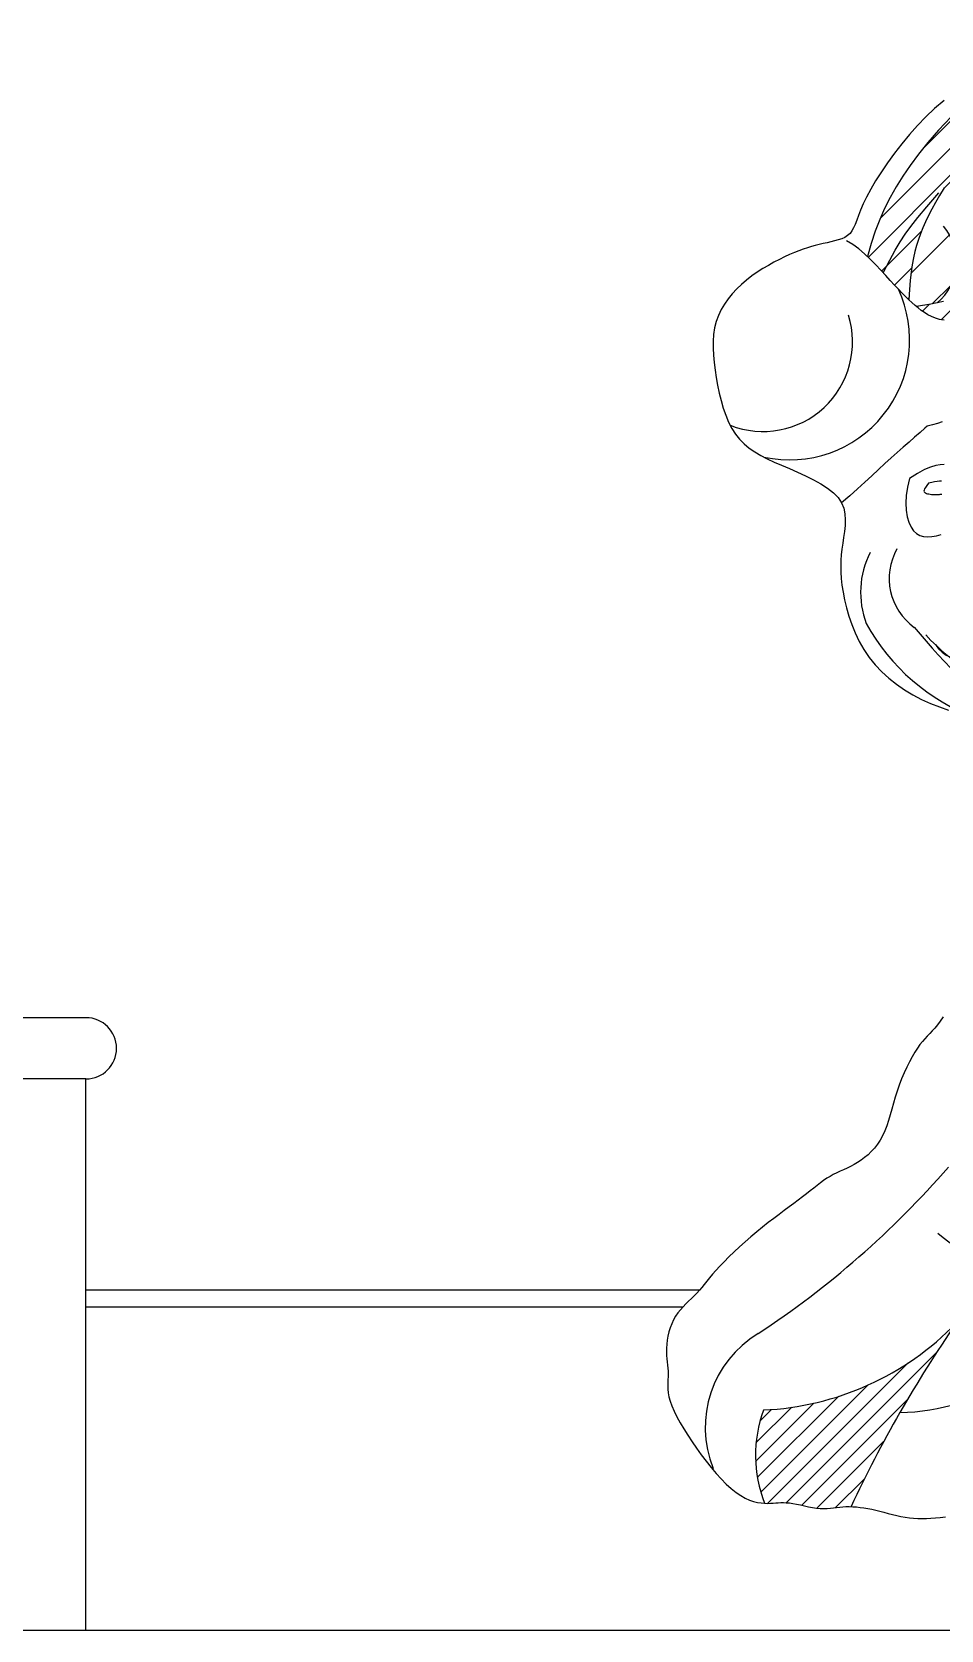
# Model space of a CAD drawing. Extents: x 792 to 6122, y 5790 to 9808.
# Drawn here: x 2462.6 to 2730, y 6798.6 to 7268.4 of the extents above; entities that cross this region are included whole.
import ezdxf

# ---------------------------------------------------------------- set-up
doc = ezdxf.new("R2010")
doc.units = 0
doc.header["$MEASUREMENT"] = 0
doc.linetypes.add('DASHED2', pattern=[0.375, 0.25, -0.125])
for name, color, linetype in [('2', 2, 'CONTINUOUS'), ('3', 3, 'CONTINUOUS'), ('4', 4, 'CONTINUOUS'), ('7', 7, 'CONTINUOUS'), ('BH', 3, 'CONTINUOUS'), ('TEXT', 3, 'CONTINUOUS')]:
    doc.layers.add(name, color=color, linetype=linetype)

# ---------------------------------------------------------------- blocks, each defined once
blk = doc.blocks.new('玩具5')
at = {"layer": '3'}
h = blk.add_hatch(dxfattribs=at)
h.set_pattern_fill('ANSI31', color=256, scale=80, style=0)
h.set_pattern_definition([(45, (-2050.161, -7918.069), (-7.071068, 7.071068), [])])
h.paths.add_polyline_path([(126.58, 401.96, -0.267923), (128.52, 410.03, 0.327581), (135.98, 425.07), (133.61, 422.08), (131.54, 419.35), (129.74, 416.84), (128.16, 414.53), (126.77, 412.37), (125.51, 410.34), (124.38, 408.43), (123.38, 406.61), (122.48, 404.86), (121.68, 403.18), (120.96, 401.54), (120.33, 399.93), (119.76, 398.32), (119.26, 396.71), (118.81, 395.05), (118.41, 393.31), (118.06, 391.44), (117.76, 389.41), (117.51, 387.18), (117.3, 384.71), (117.13, 381.96), (117.99, 381.17), (118.84, 380.42), (119.26, 380.07), (123.19, 380.72), (124.9, 381.11, 0.417036)])
for points in [[(126.61, 381.51), (123.19, 380.72), (119.26, 380.07)], [(148.74, 449.06), (142.56, 444.19), (137.22, 439.7), (132.6, 435.55), (128.64, 431.7), (125.24, 428.11), (122.31, 424.74), (119.77, 421.55), (117.53, 418.5), (115.51, 415.55), (113.69, 412.64), (112.04, 409.75), (110.56, 406.8), (109.22, 403.78), (108.01, 400.61), (106.9, 397.27), (105.89, 393.69)], [(126.77, 412.37), (125.51, 410.34), (124.38, 408.43), (123.38, 406.61), (122.48, 404.86), (121.68, 403.18), (120.96, 401.54), (120.33, 399.93), (119.76, 398.32), (119.26, 396.71), (118.81, 395.05), (118.41, 393.31), (118.06, 391.44), (117.76, 389.41), (117.51, 387.18), (117.3, 384.71), (117.13, 381.96)]]:
    blk.add_lwpolyline(points, dxfattribs=at)
for centre, radius, start, end in [((115.42, 392.37), 14.71, 310.1253, 40.6768), ((74.05, 157.67), 77.99, 272.5645, 315.9288), ((111.74, 67.48), 36.33, 160.2593, 201.1585)]:
    blk.add_arc(centre, radius, start, end, dxfattribs=at)
at = {"layer": '7'}
for points in [[(126.8, 436.17), (124.18, 433.96), (121.78, 431.7), (119.52, 429.37), (117.33, 426.92), (115.23, 424.38), (113.24, 421.81), (111.38, 419.24), (109.67, 416.73), (108.12, 414.3), (106.78, 412.01), (105.64, 409.91), (104.73, 408.02), (104.01, 406.34), (103.43, 404.86), (102.96, 403.57), (102.53, 402.44), (102.12, 401.48), (101.67, 400.66), (101.14, 399.97), (100.49, 399.4), (99.73, 398.93), (98.87, 398.54), (97.94, 398.22), (96.95, 397.95), (95.92, 397.7), (94.87, 397.48), (93.81, 397.25), (92.75, 397), (91.69, 396.73), (90.62, 396.43), (89.53, 396.09), (88.4, 395.7), (87.22, 395.26), (85.99, 394.77), (84.7, 394.22), (83.33, 393.59), (81.89, 392.9), (80.42, 392.14), (78.91, 391.31), (77.4, 390.42), (75.89, 389.45), (74.41, 388.42), (72.97, 387.31), (71.59, 386.14), (70.28, 384.9), (69.05, 383.59), (67.93, 382.21), (66.92, 380.77), (66.03, 379.25), (65.29, 377.67), (64.7, 376.01), (64.27, 374.29), (63.99, 372.51), (63.85, 370.67), (63.83, 368.77), (63.92, 366.82), (64.11, 364.83), (64.37, 362.8), (64.7, 360.74), (65.08, 358.65), (65.51, 356.56), (66.02, 354.49), (66.61, 352.46), (67.28, 350.51), (68.05, 348.66), (68.93, 346.94), (69.93, 345.36), (71.06, 343.96), (72.31, 342.7), (73.69, 341.57), (75.19, 340.54), (76.83, 339.58), (78.59, 338.67), (80.48, 337.78), (82.5, 336.89), (84.63, 335.97), (86.83, 335.02), (89.03, 334.02), (91.18, 332.97), (93.2, 331.86), (95.03, 330.68), (96.62, 329.43), (97.89, 328.1), (98.81, 326.69), (99.41, 325.2), (99.74, 323.66), (99.85, 322.07), (99.8, 320.47), (99.63, 318.85), (99.39, 317.24), (99.15, 315.65), (98.93, 314.1), (98.77, 312.56), (98.66, 311.02), (98.61, 309.44), (98.64, 307.81), (98.75, 306.11), (98.95, 304.3), (99.25, 302.37), (99.66, 300.3), (100.19, 298.12), (100.84, 295.86), (101.63, 293.55), (102.57, 291.24), (103.67, 288.95), (104.93, 286.72), (106.37, 284.58), (107.99, 282.57), (109.78, 280.68), (111.73, 278.92), (113.8, 277.29), (115.98, 275.79), (118.27, 274.42), (120.63, 273.18), (123.05, 272.08), (125.5, 271.1), (127.98, 270.23)], [(126.47, 186.81), (125.69, 185.63), (124.93, 184.6), (124.21, 183.7), (123.51, 182.92), (122.84, 182.2), (122.18, 181.51), (121.52, 180.82), (120.86, 180.07), (120.19, 179.24), (119.5, 178.28), (118.78, 177.17), (118.05, 175.91), (117.31, 174.52), (116.58, 173.04), (115.87, 171.48), (115.19, 169.86), (114.55, 168.21), (113.97, 166.54), (113.44, 164.88), (112.96, 163.24), (112.51, 161.63), (112.07, 160.07), (111.61, 158.55), (111.13, 157.09), (110.61, 155.71), (110.02, 154.4), (109.35, 153.19), (108.6, 152.07), (107.8, 151.04), (106.94, 150.09), (106.04, 149.22), (105.11, 148.44), (104.16, 147.73), (103.2, 147.1), (102.24, 146.54), (101.28, 146.04), (100.32, 145.59), (99.37, 145.15), (98.43, 144.73), (97.51, 144.3), (96.59, 143.85), (95.69, 143.35), (94.81, 142.81), (93.94, 142.21), (93.06, 141.56), (92.16, 140.87), (91.24, 140.14), (90.28, 139.37), (89.26, 138.56), (88.19, 137.73), (87.04, 136.86), (85.82, 135.96), (84.54, 135.02), (83.2, 134.04), (81.8, 133), (80.35, 131.91), (78.86, 130.76), (77.32, 129.54), (75.75, 128.25), (74.17, 126.9), (72.59, 125.52), (71.05, 124.14), (69.56, 122.76), (68.15, 121.41), (66.85, 120.11), (65.67, 118.88), (64.62, 117.74), (63.71, 116.69), (62.89, 115.7), (62.15, 114.79), (61.46, 113.92), (60.79, 113.11), (60.13, 112.33), (59.44, 111.58), (58.72, 110.85), (57.96, 110.12), (57.19, 109.39), (56.42, 108.64), (55.66, 107.87), (54.93, 107.05), (54.24, 106.19), (53.62, 105.26), (53.06, 104.27), (52.58, 103.21), (52.17, 102.12), (51.82, 101), (51.55, 99.87), (51.35, 98.74), (51.22, 97.64), (51.15, 96.58), (51.14, 95.57), (51.18, 94.61), (51.26, 93.7), (51.36, 92.82), (51.46, 91.97), (51.55, 91.15), (51.61, 90.36), (51.64, 89.57), (51.62, 88.8), (51.56, 88.02), (51.51, 87.21), (51.48, 86.35), (51.5, 85.44), (51.6, 84.45), (51.8, 83.37), (52.13, 82.17), (52.62, 80.85), (53.25, 79.42), (54.01, 77.89), (54.89, 76.28), (55.87, 74.6), (56.95, 72.88), (58.11, 71.12), (59.34, 69.35), (60.63, 67.57), (61.96, 65.83), (63.31, 64.13), (64.69, 62.51), (66.07, 60.99), (67.44, 59.6), (68.79, 58.37), (70.11, 57.31), (71.38, 56.44), (72.61, 55.76), (73.78, 55.24), (74.89, 54.86), (75.94, 54.61), (76.93, 54.45), (77.85, 54.37), (78.7, 54.35), (79.49, 54.36), (80.21, 54.4), (80.91, 54.46), (81.59, 54.51), (82.29, 54.54), (83.01, 54.55), (83.78, 54.53), (84.63, 54.45), (85.56, 54.3), (86.57, 54.12), (87.63, 53.9), (88.72, 53.67), (89.82, 53.44), (90.92, 53.24), (92, 53.07), (93.03, 52.97), (94, 52.93), (94.91, 52.95), (95.79, 53.01), (96.64, 53.1), (97.48, 53.21), (98.32, 53.31), (99.17, 53.4), (100.04, 53.46), (100.95, 53.47), (101.89, 53.44), (102.86, 53.37), (103.87, 53.26), (104.9, 53.11), (105.96, 52.93), (107.04, 52.72), (108.14, 52.47), (109.26, 52.2), (110.39, 51.91), (111.54, 51.62), (112.7, 51.32), (113.85, 51.05), (115.01, 50.79), (116.17, 50.57), (117.33, 50.4), (118.47, 50.28), (119.62, 50.21), (120.78, 50.19), (121.96, 50.21), (123.17, 50.28), (124.42, 50.39), (125.73, 50.53), (127.1, 50.7)], [(126.8, 376.38), (125.54, 376.61), (124.39, 376.93), (123.33, 377.36), (122.35, 377.86), (121.42, 378.43), (120.54, 379.05), (119.69, 379.72), (118.84, 380.42), (117.99, 381.17), (117.13, 381.96), (116.24, 382.83), (115.3, 383.77), (114.31, 384.81), (113.25, 385.94), (112.1, 387.19), (110.87, 388.55), (109.54, 390), (108.14, 391.49), (106.66, 392.97), (105.12, 394.41), (103.53, 395.76), (101.89, 396.97), (100.21, 398)], [(110.2, 389.28), (112, 392.74), (113.47, 395.48), (114.79, 397.75), (116.13, 399.81), (117.67, 401.91), (119.6, 404.3), (122.07, 407.25), (125.28, 411)], [(126.21, 348.7), (124.94, 348.25), (123.59, 347.87), (122.16, 347.58)], [(122.16, 347.58), (121.55, 347.01), (120.2, 345.8), (118.74, 344.53), (117.2, 343.21), (115.61, 341.84), (113.97, 340.4), (112.31, 338.9), (110.61, 337.34), (108.87, 335.71), (107.05, 334.03), (105.16, 332.28), (103.16, 330.48), (101.05, 328.61), (98.81, 326.69)], [(117.37, 333.32), (116.8, 330.93), (116.47, 328.67), (116.37, 326.56), (116.46, 324.63), (116.74, 322.89), (117.18, 321.37), (117.76, 320.08), (118.46, 319.06), (119.27, 318.3), (120.18, 317.8), (121.17, 317.52), (122.26, 317.43), (123.42, 317.5), (124.66, 317.71), (125.96, 318.01)], [(126.81, 337.11), (125.72, 337.05), (124.47, 336.83), (123.04, 336.4), (121.39, 335.7), (119.51, 334.69), (117.37, 333.32)], [(122.52, 331.99), (122.02, 331.37), (121.66, 330.86), (121.43, 330.45), (121.3, 330.11), (121.28, 329.85), (121.35, 329.65), (121.49, 329.49), (121.7, 329.36), (121.96, 329.25), (122.26, 329.16), (122.59, 329.08), (122.95, 329.02), (123.31, 328.98), (123.68, 328.95), (124.03, 328.93), (124.37, 328.92), (124.68, 328.93), (124.96, 328.94), (125.22, 328.96), (125.46, 328.98), (125.69, 329), (125.91, 329.01), (126.13, 329.02)], [(126.01, 332.61), (125.47, 332.58), (124.85, 332.52), (124.17, 332.4), (123.39, 332.23), (122.52, 331.99)]]:
    blk.add_lwpolyline(points, dxfattribs=at)
for centre, radius, start, end in [((128.14, 306.08), 16.35, 150.3511, 234.4347), ((127.71, 302.31), 23.7, 152.835, 200.9706), ((154.62, 320.62), 55.88, 208.6447, 249.7564), ((258.47, 408.41), 181.45, 219.5842, 232.1681), ((131.58, 292.54), 8.47, 211.7425, 1.6241), ((177.17, 342.88), 76.11, 223.2862, 271.914), ((-61.62, 310.39), 251, 303.2752, 319.0392), ((181.59, 196.57), 88.98, 230.5398, 250.3542), ((91.53, 75.01), 29.84, 121.1614, 201.9339), ((412.03, -91.55), 342.79, 145.3355, 154.9749)]:
    blk.add_arc(centre, radius, start, end, dxfattribs=at)
at = {"layer": 'BH'}
for centre, radius, start, end in [((84.74, 370.99), 32.63, 257.5539, 25.0434), ((77.47, 370.43), 24.35, 248.3598, 17.4995), ((113.51, 137.27), 58.24, 271.1682, 334.8706)]:
    blk.add_arc(centre, radius, start, end, dxfattribs=at)
blk = doc.blocks.new('狗01')
at = {"layer": 'BH'}
h = blk.add_hatch(dxfattribs=at)
h.set_pattern_fill('ANSI31', color=256, scale=30, style=0)
h.set_pattern_definition([(45, (7807.424, 10405.3742), (-2.6516504, 2.6516504), [])])
h.paths.add_polyline_path([(107.52, 294.61), (107.56, 296.67), (107.63, 298.48), (107.7, 300.03), (107.79, 301.32), (107.91, 302.37), (108.09, 303.2), (108.47, 304.18), (109.19, 304.73), (109.82, 305), (110.63, 305.2), (111.62, 305.36), (112.8, 305.48), (114.12, 305.59), (115.59, 305.7), (117.16, 305.81), (118.83, 305.95), (120.58, 306.13), (122.38, 306.36), (124.21, 306.66), (126.07, 307.01), (127.96, 307.4), (129.87, 307.83), (131.8, 308.29), (133.74, 308.77), (135.7, 309.25), (137.66, 309.74), (139.62, 310.21), (141.62, 310.68), (143.66, 311.15), (145.76, 311.62), (147.96, 312.1), (150.26, 312.59), (152.7, 313.1), (155.28, 313.63), (158.07, 314.18), (161.28, 314.73), (165.12, 315.26), (169.85, 315.72), (175.69, 316.1), (182.87, 316.36), (191.65, 316.47), (202.24, 316.42), (202.45, 316.73), (202.78, 317.51), (203.02, 318.45), (203.16, 319.57), (202.73, 319.61), (201.85, 319.69), (200.92, 319.78), (199.98, 319.87), (199.02, 319.95), (198.06, 320.03), (197.1, 320.1), (196.16, 320.15), (195.22, 320.19), (194.27, 320.22), (193.31, 320.25), (192.32, 320.28), (191.28, 320.3), (190.2, 320.34), (189.05, 320.38), (187.83, 320.43), (186.54, 320.49), (185.18, 320.56), (183.76, 320.64), (182.28, 320.71), (180.75, 320.79), (179.17, 320.86), (177.55, 320.93), (175.89, 320.99), (160.3, 318.69), (147.45, 316.66), (137.01, 314.85), (128.68, 313.23), (122.14, 311.76), (117.1, 310.41), (113.22, 309.15), (110.2, 307.93), (107.78, 306.74), (105.84, 305.55), (104.33, 304.35), (103.2, 303.13), (102.38, 301.88), (101.81, 300.57), (101.44, 299.21), (101.2, 297.76), (101.05, 296.24), (100.96, 294.65), (100.93, 293.01), (100.94, 291.33), (100.98, 289.64), (101.04, 287.96), (101.1, 286.29), (101.17, 284.67), (101.21, 283.1), (101.23, 281.59), (101.18, 280.14), (101.06, 278.76), (100.84, 277.43), (100.51, 276.17), (100.03, 274.97), (99.4, 273.84), (98.59, 272.78), (97.57, 271.79), (96.31, 270.88), (94.79, 270.04), (92.99, 269.29), (90.87, 268.63), (88.41, 268.06), (85.59, 267.6), (85.89, 267.34), (86.5, 266.86), (87.14, 266.41), (87.8, 266), (88.51, 265.64), (89.28, 265.34), (90.1, 265.1), (91.01, 264.94), (92.01, 264.87), (93.1, 264.88), (94.26, 264.99), (95.46, 265.17), (96.67, 265.42), (97.85, 265.73), (98.97, 266.1), (100, 266.51), (100.92, 266.96), (101.69, 267.44), (102.32, 267.96), (102.85, 268.52), (103.3, 269.14), (103.67, 269.83), (104.01, 270.59), (104.32, 271.44), (104.63, 272.37), (104.96, 273.41), (105.32, 274.52), (105.72, 275.71), (106.15, 276.94), (106.64, 278.2), (107.17, 279.47), (107.77, 280.73), (107.64, 283.96), (107.56, 286.97), (107.52, 289.75), (107.5, 292.3)])
h.paths.add_polyline_path([(84.97, 277.12), (85.26, 278.38), (85.58, 279.58), (85.95, 280.74), (86.35, 281.89), (86.81, 283.05), (87.32, 284.23), (87.9, 285.45), (88.55, 286.7), (89.27, 288.01), (90.08, 289.39), (90.99, 290.85), (91.99, 292.4), (93.13, 294.07), (94.43, 295.88), (95.91, 297.84), (97.62, 299.99), (99.57, 302.35, 0.13083), (100.51, 276.17), (100.84, 277.43), (101.06, 278.76), (101.18, 280.14), (101.23, 281.59), (101.21, 283.1), (101.17, 284.67), (101.1, 286.29), (101.04, 287.96), (100.98, 289.64), (100.94, 291.33), (100.93, 293.01), (100.96, 294.65), (101.05, 296.24), (101.2, 297.76), (101.44, 299.21), (101.81, 300.57), (102.38, 301.88), (103.2, 303.13), (104.33, 304.35), (105.84, 305.55), (107.78, 306.74), (110.2, 307.93), (113.22, 309.15), (117.1, 310.41), (122.14, 311.76), (128.68, 313.23), (137.01, 314.85), (147.45, 316.66), (160.3, 318.69), (175.89, 320.99), (174.2, 321.04), (172.48, 321.08), (170.75, 321.13), (169.02, 321.16), (167.29, 321.2), (165.56, 321.23), (163.86, 321.26), (162.18, 321.29), (160.53, 321.32), (158.89, 321.35), (157.25, 321.38), (155.62, 321.4), (153.99, 321.42), (152.34, 321.43), (150.68, 321.43), (148.99, 321.43), (147.3, 321.42), (145.61, 321.4), (143.95, 321.37), (142.32, 321.33), (140.74, 321.29), (139.22, 321.24), (137.79, 321.18), (136.44, 321.11), (135.16, 321.04), (133.93, 320.95), (132.7, 320.85), (131.47, 320.74), (130.2, 320.62), (128.86, 320.49), (127.43, 320.34), (125.89, 320.17), (124.26, 319.99), (122.57, 319.8), (120.85, 319.6), (119.13, 319.39), (117.44, 319.17), (115.8, 318.94), (114.24, 318.72), (112.8, 318.49), (111.45, 318.25), (110.2, 318.02), (109.01, 317.77), (107.89, 317.52), (106.81, 317.27), (102.36, 313.76), (98.51, 310.53), (95.19, 307.54), (92.34, 304.77), (89.89, 302.19), (87.78, 299.76), (85.95, 297.46), (84.34, 295.27), (82.88, 293.14), (81.57, 291.05), (80.39, 288.96), (79.32, 286.84), (78.35, 284.66), (77.48, 282.39), (76.69, 279.98), (75.96, 277.4), (76.51, 276.89), (77.57, 275.82), (78.58, 274.75), (79.54, 273.7), (80.43, 272.72), (81.25, 271.82), (82.02, 271), (82.73, 270.26), (83.41, 269.58), (84.05, 268.96), (84.17, 270.94), (84.32, 272.71), (84.5, 274.32), (84.72, 275.78)])
h = blk.add_hatch(dxfattribs=at)
h.set_pattern_fill('ANSI31', color=256, scale=20, style=0)
h.set_pattern_definition([(45, (7807.3982, 10405.4045), (-1.76776695, 1.76776695), [])])
h.paths.add_polyline_path([(129.47, 158.2), (129.32, 160.62), (129.26, 163.14), (129.32, 165.72), (129.52, 168.34), (129.89, 170.97), (130.44, 173.61), (130.12, 173.88), (129.78, 174.17), (129.46, 174.43), (129.19, 174.65), (128.97, 174.81), (128.77, 174.91), (128.6, 174.97), (128.44, 174.98), (128.28, 174.95), (128.1, 174.88), (127.9, 174.78), (127.66, 174.65), (127.37, 174.49), (127.05, 174.32), (126.72, 174.14), (126.39, 173.96), (125.97, 173.74), (125.49, 173.48), (125.1, 172.92), (124.73, 172.41), (124.37, 171.9), (124, 171.41), (123.63, 170.91), (123.24, 170.42), (122.83, 169.91), (122.39, 169.39), (121.92, 168.85), (121.41, 168.28), (120.86, 167.69), (120.27, 167.07), (119.66, 166.45), (119.02, 165.83), (118.38, 165.22), (117.73, 164.63), (117.08, 164.08), (116.45, 163.58), (115.84, 163.13), (115.24, 162.74), (114.67, 162.41), (114.1, 162.14), (113.55, 161.93), (113.07, 161.81), (112.74, 161.28), (112.37, 160.7), (111.98, 160.06), (111.55, 159.39), (111.09, 158.67), (110.61, 157.93), (110.11, 157.17), (109.6, 156.38), (109.06, 155.59), (108.53, 154.78), (107.98, 153.95), (107.44, 153.1), (106.91, 152.22), (106.38, 151.31), (105.88, 150.37), (105.4, 149.38), (104.95, 148.36), (104.52, 147.29), (104.13, 146.21), (103.77, 145.11), (103.43, 144), (103.13, 142.9), (102.86, 141.81), (102.63, 140.75), (102.43, 139.72), (102.25, 138.74), (102.18, 138.28, 0.280315), (110.45, 127.98, -0.518702), (131.28, 146.44), (130.94, 148.05), (130.6, 149.79), (130.27, 151.67), (129.97, 153.7), (129.69, 155.88)])
h.paths.add_polyline_path([(93.35, 68.44, -0.191503), (55.52, 51.4, 0.180375), (55.74, 33.12), (56.36, 33.1), (56.92, 33.12), (57.44, 33.15), (57.94, 33.18), (58.44, 33.22), (58.94, 33.25), (59.46, 33.25), (60.01, 33.23), (60.62, 33.18), (61.29, 33.07), (62.02, 32.94), (62.78, 32.78), (63.57, 32.62), (64.36, 32.45), (65.15, 32.31), (65.93, 32.19), (66.67, 32.11), (67.37, 32.08), (68.03, 32.1), (68.66, 32.14), (69.27, 32.21), (69.88, 32.28), (70.48, 32.36), (71.09, 32.42), (71.72, 32.47), (72.37, 32.48), (72.71, 32.47, -0.042084)])
at = {"layer": '7', "xscale": 0.7200000000000001, "yscale": 0.7200000000000001, "zscale": 0.7200000000000001}
blk.add_blockref('玩具5', (-0.28, -6.05), dxfattribs=at)

msp = doc.modelspace()

# ---------------------------------------------------------------- linework, layer by layer
at = {"layer": '2', "color": 1}
msp.add_line((1378.5, 6798.64), (4978.5, 6798.64), dxfattribs=at)
at = {"layer": '3', "color": 3}
msp.add_line((2478.5, 6893.64), (2654.07, 6893.64), dxfattribs=at)
at = {"layer": '4'}
for p, q in [((2478.5, 6978.64), (2360.5, 6978.64)), ((2478.5, 6798.64), (2478.5, 6960.64))]:
    msp.add_line(p, q, dxfattribs=at)
msp.add_arc((2478.5, 6969.64), 9, 270, 90, dxfattribs=at)
at = {"layer": '7', "linetype": 'DASHED2', "ltscale": 100}
msp.add_line((2478.5, 6960.64), (2202.17, 6960.64), dxfattribs=at)
at = {"layer": '7'}
msp.add_line((2478.5, 6898.64), (2659.06, 6898.64), dxfattribs=at)

# ---------------------------------------------------------------- block references
at = {"layer": 'TEXT', "xscale": 1.5, "yscale": 1.5, "zscale": 1.5}
msp.add_blockref('狗01', (2594.42, 6786.26), dxfattribs=at)

doc.saveas('drawing.dxf')
